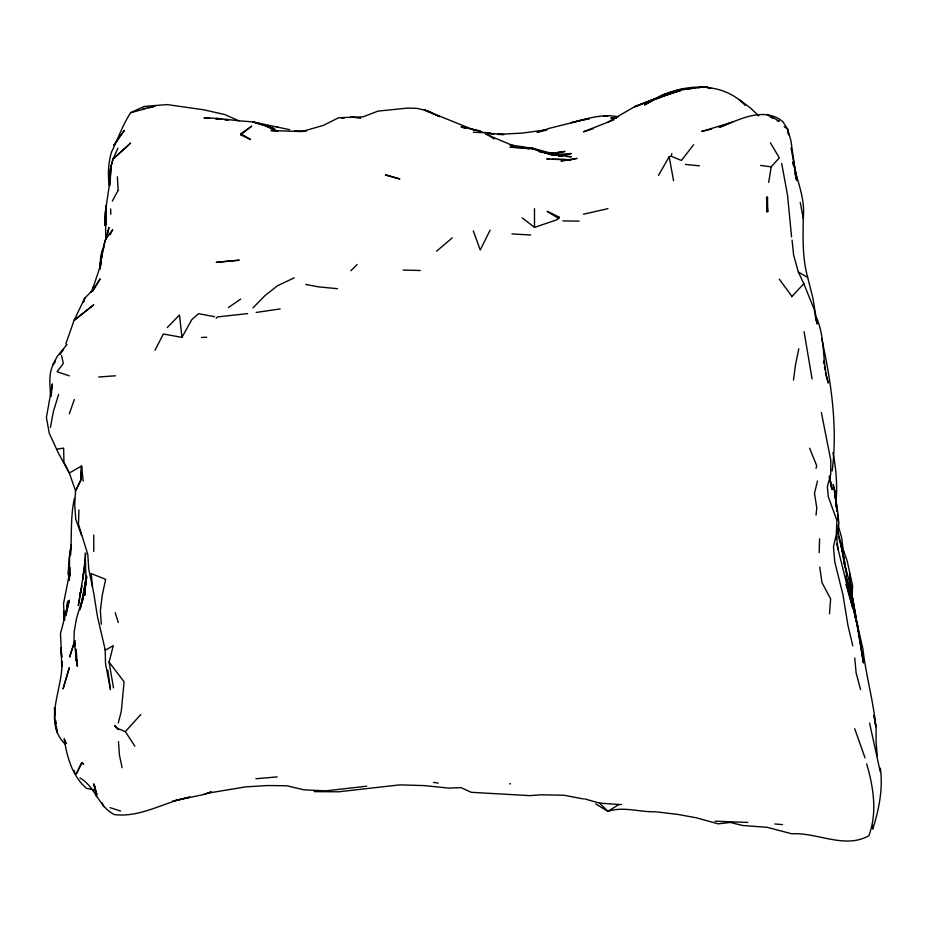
<?xml version="1.0" encoding="UTF-8"?>
<svg xmlns="http://www.w3.org/2000/svg" width="928" height="928" viewBox="0 0 928 928"><rect width="100%" height="100%" fill="white"/><g stroke="black" fill="none" stroke-linecap="round" stroke-linejoin="round"><path stroke-width="1.39" d="M75.922 649.38L75.69 660.55L75.992 649.623M105.038 225.156L106.036 205.807L105.038 225.156L105.34 212.002L109.956 181.053L111.047 166.286L113.019 159.082L117.926 148.19M105.734 240.039L105.525 211.886L106.279 224.843M835.177 498.116L835.339 491.306L837.16 511.398M78.926 509.959L78.486 524.343L87.8 554.468L88.763 569.154L93.786 593.328L97.44 616.575L105.316 650.215L113.286 645.61L109.086 662.163L113.506 687.892M819.18 552.647L819.61 538.762M65.818 615.171L67.686 601.263L66.978 609.65M558.981 217.071L558.923 218.625L547.207 211.329L558.981 217.071L557.276 219.646L534.505 227.383L522.255 217.86M766.609 211.874L767.479 197.235L767.734 211.955L766.516 197.119L767.479 197.235M99.922 268.923C100.491 261.789 99.934 254.052 103.75 247.695M70.052 567.495L69.902 575.952M70.656 554.747C71.839 535.932 70.308 517.07 74.414 498.417M93.786 551.383L93.786 535.027M110.177 181.447L111.047 166.286M872.981 825.328L872.738 829.122C879.002 809.576 883.154 788.707 880.359 768.175M851.788 598.351L852.681 586.136L847.229 561.127L843.076 549.388L843.552 552.589L841.568 537.312L838.135 525.19M835.745 505.667C837.532 487.966 836.511 470.102 832.915 452.725M829.481 613.791L830.641 598.978L821.941 582.517L819.772 567.124M832.172 470.867C837.775 426.741 831.198 381.918 821.744 338.801M85.794 553.54L82.638 579.756L84.68 566.799L78.323 605.532L81.293 588.654M816.06 515.121L816.791 508.01L814.494 493.406L817.475 480.982M51.098 396.233L52.409 383.914L46.4 417.472L49.254 433.26L58.116 452.516L69.333 473.083L75.551 490.842L74.716 504.496L75.771 519.239L81.548 535.444M86.246 580.371L86.675 576.242M100.247 268.795L101.604 256.546L100.63 265.014L92.742 288.736M240.7 134.78L240.828 133.771L251.778 126.104L240.7 134.78L250.537 139.525L240.828 133.771M793.486 380.12L795.47 364.843L798.811 348.777M86.698 577.448L81.548 603.594L86.42 576.311M84.552 591.519L84.993 588.735M85.434 585.939L85.875 583.144M768.709 182.387L771.18 166.831L779.334 157.83L770.391 142.819M80.075 609.684L83.636 594.465L86.153 576.462L86.049 581.717L85.202 552.96M836.325 539.145L838.889 523.531L837.543 510.168L836.221 505.946L836.998 511.525M80.62 592.725L81.316 588.619L80.237 594.013L81.281 588.596M74.623 643.034L74.17 645.54L74.611 642.965M74.17 645.54L74.669 642.791M50.414 427.472L53.337 411.638L58.615 394.458M107.033 237.301L108.97 227.43L105.502 239.563M82.638 600.973L83.184 598.27M658.509 175.334L669.158 156.762L671.234 156.24L671.802 153.526M66.062 615.16L69.24 600.288L65.911 612.503M80.806 606.97L81.304 604.65M80.504 592.656L82.082 585.719M816.06 468.35L816.698 465.67L809.61 448.178M69.217 600.381L60.459 633.696L61.689 657.036M118.274 722.947L121.232 711.706L124.097 681.778L109.086 662.163M109.945 185.577L109.701 171.309L113.019 159.082L130.512 143.19L113.019 159.082M83.659 594.477L76.479 618.605L74.228 631.446L74.031 640.007L77.36 666.35L76.177 649.414M83.45 302.215L84.715 298.236L93.044 289.768M83.358 302.284L84.715 298.236L74.078 320.369L65.818 343.87M69.298 413.842L74.31 399.527M92.371 290.162L93.786 286.184L91.002 292.436M804.054 331.609L812.093 378.926M791.572 296.867L803.822 283.736L798.37 272.055L793.649 255.188L792.048 240.132M81.548 762.944L76.293 773.987L81.908 762.677L83.543 764.034L81.908 762.677M110.177 234.772L112.74 229.599L105.479 239.54M154.999 350.285L163.363 333.987L181.958 337.386L191.725 319.731L198.511 313.687L214.588 316.68M112.323 201.098L118.03 190.53M490.135 230.132L480.24 249.98L473.292 230.886M92.788 291.253L100.12 278.852L93.577 289.223M55.204 361.305C47.792 371.42 50.042 384.726 50.599 396.442M289.664 129.688L252.926 121.904L238.798 120.802L225.005 114.631L203.963 109.84L167.237 104.586L144.2 106.407L130.628 112.706C122.612 124.851 118.088 138.829 111.592 151.832C108.263 162.551 107.88 173.942 109.028 185.055M55.425 361.143L52.989 364.727L57.06 356.665L66.955 344.52M60.297 353.974L63.545 349.195M59.647 354.438L63.15 349.427M693.634 144.756L681.396 160.451L671.234 156.24M118.274 729.756L114.562 725.406L117.16 728.19L125.338 731.624L140.766 714.56M216.201 318.188L217.361 316.935L247.614 313.618M167.237 327.584L179.487 314.963L181.958 337.386M252.938 307.91L265.176 295.406L277.414 285.801L294.234 277.843M452.296 237.846L436.566 251.221M350.877 270.709L357.118 264.526M228.439 307.539L240.688 299.094M621.609 804.483L618.848 804.518L607.944 811.35L595.706 803.915M733.422 121.464L719.246 127.426C737.922 120.385 759.812 107.787 779.334 118.97M607.944 122.171L634.497 106.766L661.014 96.315M661.13 96.442L649.38 101.222L667.928 93.612M614.069 119.735L583.468 131.788L592.992 128.806M663.358 95.607L656.92 97.962C684.156 83.369 722.68 81.316 745.23 105.363M672.394 92.313L678.832 89.958L685.142 89.285M173.617 800.899L203.974 794.461L211.248 791.92M203.974 794.461L210.772 792.094M671.582 92.336L678.832 89.958L662.87 94.876L644.67 104.876L662.87 94.876L681.407 89.378L684.284 89.622M663.717 95.596L634.497 106.766L660.945 96.651M730.371 122.74L701.73 131.44L711.556 129.131M130.628 112.706L145.522 108.727M148.225 108.008L154.999 106.198L142.75 108.773M546.569 130.036L537.068 132.356L549.388 128.308L583.19 119.874L571.23 122.682C586.531 118.842 602.434 113.448 618.361 116.835M172.446 801.235L189.822 797.129C164.5 801.792 140.963 817.823 114.388 814.598C98.275 806.71 95.491 786.7 79.936 777.954M558.981 156.264L571.23 153.48L558.981 156.264L561.707 156.368M583.468 214.217L607.956 208.649M280.163 308.954L256.186 312.423M603.884 116.394L607.944 115.722L603.873 116.36M57.06 449.175L63.649 448.085L63.928 462.063L69.298 473.036L81.513 466.018L83.195 481.122M366.769 786.202L325.856 790.853L304.164 789.856L286.787 785.761L267.658 785.529L245.537 786.886L207.524 793.208M546.743 129.769L522.255 133.11L497.768 134.374L502.953 134.641M551.406 153.514L565.001 151.45L550.826 153.654M551.255 153.584L558.981 152.563L547.462 153.004M694.863 88.044L685.212 89.239L705.883 86.675L711.068 88.438M697.612 87.696L705.883 86.675L708.435 87.905M566.138 160.335L561.057 160.915L577.03 158.398L568.678 160.045M565.546 154.477L569.479 154.036L548.355 154.106L554.99 155.463L552.346 154.918M255.896 778.731L277.217 776.91M98.728 377.012L115.443 375.794M474.591 130.268L424.328 109.956L439.628 116.65L427.576 110.768L416.916 108.367L407.752 108.077L377.986 111.116L363.115 116.847L338.627 117.717L323.721 125.245L301.902 131.614L270.953 130.512L277.414 131.15L265.176 125.558L252.926 121.904L274.224 128.621L265.176 125.558L277.727 131.509M201.585 337.432L206.677 337.235M509.565 783.824L510.516 783.8M616.412 117.937L610.833 118.042L616.18 117.984M294.582 130.999L306.507 130.976M314.151 791.63L338.627 791.793L399.84 784.868L424.316 785.598L448.804 788.104L461.054 787.64L471.308 792.315L530.027 795.644L540.432 794.797L564.143 795.25L583.468 798.962M341.411 118.111L344.16 118.134M562.878 220.91L579.188 221.131M403.146 270.048L420.245 270.5M747.829 822.44L715.07 821.199M473.292 132.275L485.541 132.739L493.916 138.898M567.147 156.577L571.23 156.739L548.332 154.129L552.346 154.524M656.92 811.93L677.834 814.424L696.441 817.812L718.133 823.844L730.371 822.452L742.609 825.479L767.096 827.312L791.398 833.68M525.283 148.028L510.017 147.169L533.612 148.492L556.255 154.558M528.055 148.178L533.612 148.492L510.006 144.896L513.613 145.893L485.53 134.108M511.943 233.902L530.654 235.016M549.457 159.129L546.743 158.955L571.219 159.744L552.183 159.303M584.617 798.892L599.523 803.091L618.848 804.518M791.955 833.785C817.498 832.288 844.619 849.294 868.828 835.757C877.552 812.708 873.422 786.84 866.624 763.802M655.864 811.756C639.775 812.371 623.558 806.119 607.944 811.35L599.523 803.091M503.892 134.548L486.864 133.075L493.684 134.108M774.961 823.971L782.559 824.644M209.728 118.378L203.963 117.833L218.37 118.471L238.798 120.802M215.493 118.923L218.37 119.19M225.574 119.874L228.45 120.141L224.367 119.596M337.502 288.689L318.432 286.856L305.695 284.455M777.177 120.953L779.334 121.162L767.096 114.364L772.78 118.448M685.421 164.43L699.445 165.834M760.6 165.428L771.18 166.831M221.653 119.236L216.201 118.506L220.435 119.352M350.865 116.824L360.667 118.297M534.493 149.246L546.731 153.538L534.493 149.246L522.255 147.378L529.053 149.095M470.461 128.841L482.595 132.147M791.839 296.252L779.334 279.189M433.585 782.374L438.248 783.116M480.472 130.918L461.042 126.858L464.963 128.319M483.975 132.379L493.626 134.026M276.869 127.09L278.504 127.403M93.798 789.844L86.478 788.313C72.024 775.866 66.967 756.749 64.183 738.723L66.456 743.56M538.576 151.484L542.66 152.517M540.038 151.183L556.278 155.533M110.142 807.673L120.594 811.026M69.31 375.84L57.06 371.722L63.348 363.463L61.526 355.528M798.37 272.055L807.696 277.437L812.928 298.213L817.174 324.034L816.246 317.944M784.16 126.626L787.582 129.085L790.888 140.511L796.642 180.392L794.902 173.466M779.833 119.422L782.954 121.8L787.582 129.085L788.614 134.432M758.779 115.872L750.543 108.054L739.871 100.085L741.739 102.254M65.099 744.105C42.259 721.45 63.661 687.95 61.793 661.2L61.84 664.007M125.338 731.624L134.873 746.228M880.22 771.655L869.594 723.121M803.822 283.736L814.239 309.488L816.072 320.902M95.016 786.782L93.844 784.067L96.918 794.844L93.856 784.125L96.489 796.665M101.964 802.662L103.704 806.641M838.541 536.79L842.253 549.875L846.939 575.279M854.7 728.654L865.035 757.863M816.06 316.726C825.781 337.688 821.674 361.352 828.31 383.067L825.421 372.488M852.786 599.349L845.791 576.102L853.006 600.196L855.906 619.985M115.234 612.7L118.262 622.514M793.034 161.774C796.908 180.542 805.504 198.615 803.219 218.312C803.056 238.252 802.279 257.972 807.696 277.437M845.895 584.28L847.392 589.303M848.122 583.492L852.681 600.393L849.468 588.108L851.707 597.806M847.774 590.66L852.797 608.269L837.694 547.833M74.101 770.391L74.843 773.163M860.604 689.655L856.115 672.928L854.758 657.998M68.997 575.383L68.289 571.474L69.24 557.879L71.131 544.84L69.554 557.774L69.31 580.255L69.751 572.321L63.51 603.676L64.496 620.043M836.627 543.808L838.054 549.411L836.592 536.813M829.284 477.131L831.975 489.358L829.377 476.076M852.345 600.578L855.222 613.06L863.411 662.998L857.611 625.82L854.711 613.35L858.423 631.852M791.039 148.12L797.129 180.16M781.678 163.467L787.524 195.112L791.572 236.907M837.416 529.111L842.253 549.875L844.7 562.6L840.548 542.486L844.573 564.839M122.113 767.734L119.445 755.148L118.459 741.576M795.052 171.193L796.178 176.552M821.384 412.566L830.838 460.427L830.699 474.486L827.358 486.69L828.298 496.712L836.905 520.469L836.325 534.273L833.472 546.766L834.724 561.626L842.914 594.628L848.041 625.855L852.786 645.853M854.711 613.35L862.854 648.544C865.812 674.842 873.271 700.385 875.87 726.74L873.99 715.302L876.125 728.202L876.067 742.377L877.296 755.81M829.551 476.98L831.975 489.358M846.974 575.766L844.236 562.855L850.164 584.675L855.372 612.967L855.604 616.088L852.797 600.764L855.825 619.776M800.249 202.455L803.219 218.312M787.582 129.085L788.626 134.757M669.158 156.762L673.589 180.751M64.078 617.48L64.6 620.322M792.883 162.76L793.324 165.346M823.519 361.12L823.994 363.962M824.47 366.804L824.946 369.646M834.26 491.237L833.17 484.439L834.875 491.028L836.662 506.201L834.69 493.951M64.415 616.644L63.626 611.181L64.519 619.417M837.566 515.724L838.146 519.912M107.81 670.109L110.467 689.643L105.525 663.648L105.189 649.31M69.159 579.211L68.289 572.646L69.055 580.441M851.243 593.955L849.677 573.864L851.602 598.189M837.497 514.228L838.17 519.889M55.228 715.036L54.462 707.855L54.868 719.212L57.06 732.296L56.457 726.543M55.842 720.789L56.144 723.666M92.51 586.925L91.211 573.55L105.63 579.35L102.231 595.451L100.352 610.67L101.303 624.254M60.842 647.628L61.712 657.279M850.558 584.895L851.173 592.969M109.701 171.309L109.945 175.404M117.369 176.784L118.134 190.31M61.271 652.233L61.724 666.606M110.652 208.928L110.78 214.333M534.493 208.696L534.505 227.383M81.548 466.192L80.887 479.788L75.551 490.842L80.666 480.681L81.548 466.192M86.153 576.462L84.784 595.126L86.153 576.462M75.214 643.185L74.878 645.958L75.226 643.185M102.3 251.848L100.12 264.724L105.119 240.387L102.3 251.848M69.31 667.731L63.127 688.704L69.31 667.731M74.878 640.61L69.588 657.036L74.866 640.645M118.262 138.713L113.796 145.394L124.375 130.314L118.262 138.713M81.548 314.441L74.078 320.369L93.786 304.813L81.548 314.441M663.972 95.514L656.92 98.716L679.806 90.515L663.972 95.514L681.407 90.248L663.972 95.514M588.99 118.865L583.584 119.782L589.002 118.877M218.022 262.114L216.212 262.369L239.192 260.2L218.022 262.114M387.591 175.415L385.41 174.986L399.84 178.988L387.591 175.415M854.572 613.431L852.786 606.657L857.611 625.82L854.572 613.431"/></g></svg>
